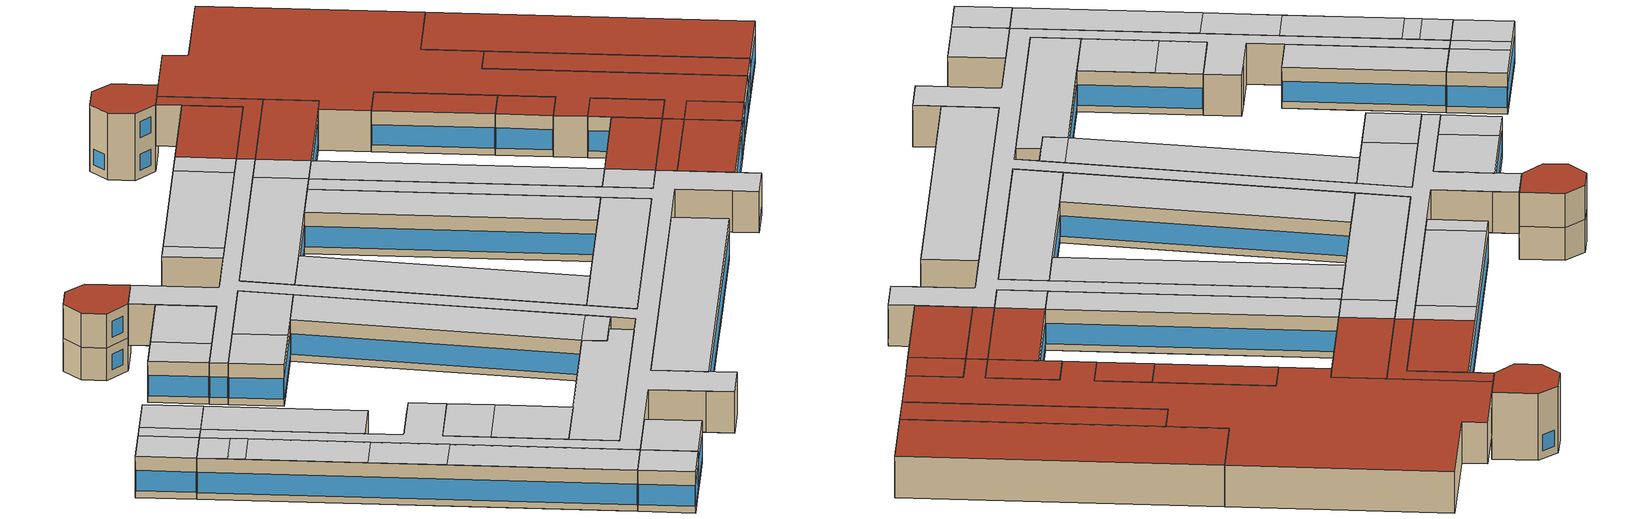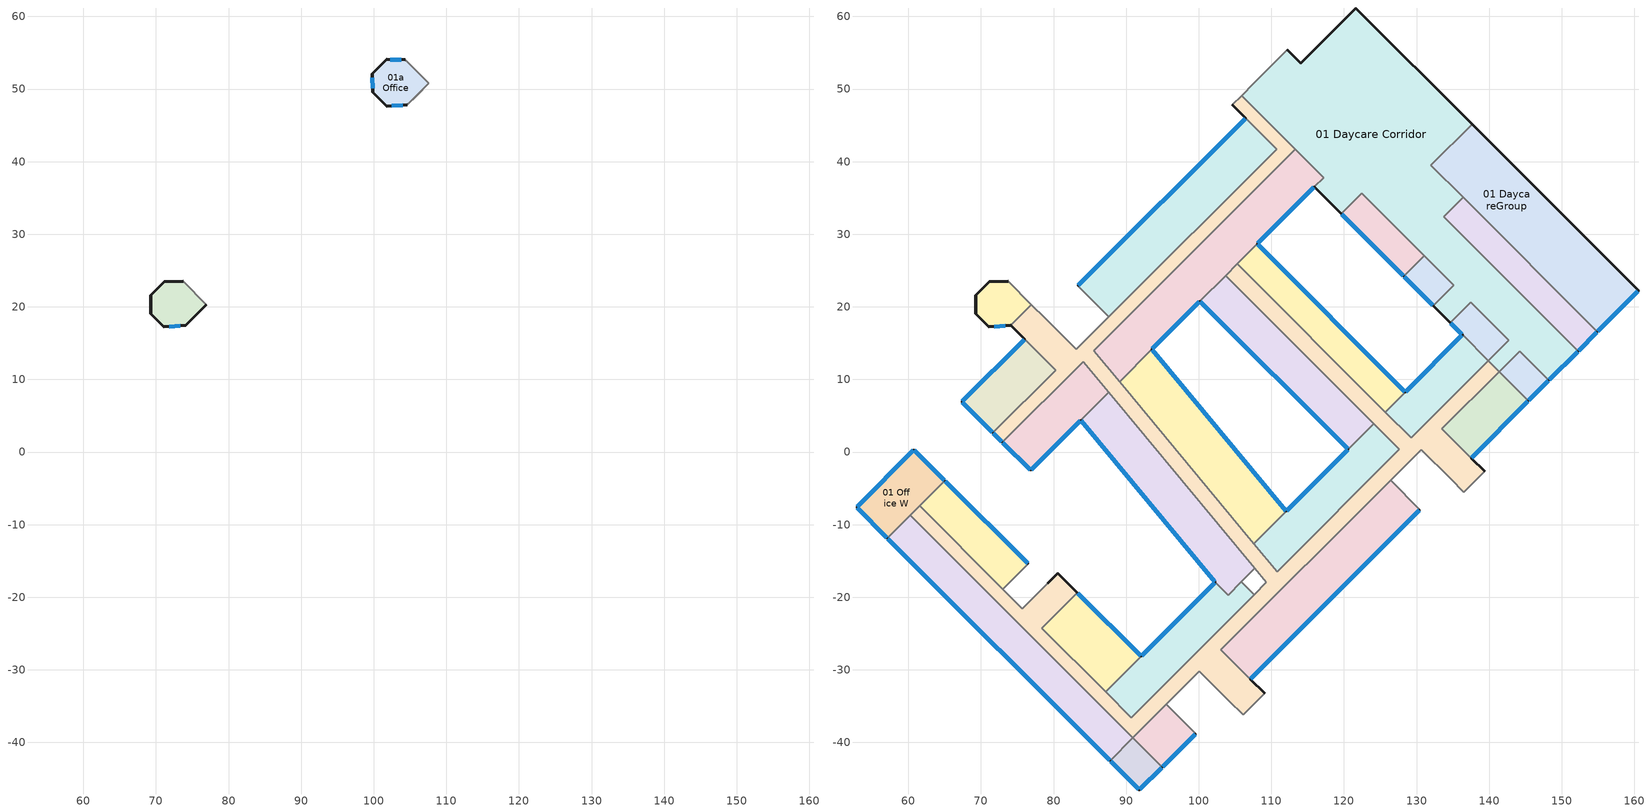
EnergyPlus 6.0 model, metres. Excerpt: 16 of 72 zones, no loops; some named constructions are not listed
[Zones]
01a Meeting
 floor to 00a Tech (EB_Interior Floor): 73.74,23.5 76.94,20.3 74.11,17.47 71.09,17.24 69.31,19.02 69.27,21.61 71.13,23.47 z2.8
 wall outside (Exterior Wall - AW3): 73.74,23.5 71.13,23.47 69.27,21.61 69.31,19.02 71.09,17.24 74.11,17.47 z2.8:6.4; 74.11,17.47 76.94,20.3 z2.8:5.6
 wall to 00a Stairs (EB_Interior Wall): 76.94,20.3 73.74,23.5 z2.8:6.4
 wall to 01 Corridor (EB_Interior Wall): 74.11,17.47 76.94,20.3 z5.6:6.4
 window (Exterior Window): 71.85,17.29 73.35,17.41 z3.7:5.45
01a Office
 floor to 00a Storage (EB_Interior Floor): 104.33,54.02 107.57,50.78 104.62,47.84 101.81,47.64 99.88,49.57 99.78,52.1 101.76,54.08 z2.8
 wall outside (Exterior Wall - AW3): 104.33,54.02 101.76,54.08 99.78,52.1 99.88,49.57 101.81,47.64 104.62,47.84 z2.8:10.15
 wall to 00 Retail (EB_Interior Wall): 104.62,47.84 107.57,50.78 z2.8:5.6
 wall to 00a Stairs (EB_Interior Wall): 107.57,50.78 104.33,54.02 z2.8:10.15
 wall to 01 Daycare Corridor (EB_Interior Wall): 105.89,49.11 107.57,50.78 z5.6:10.15
 wall to 01 Corridor (EB_Interior Wall): 104.62,47.84 105.89,49.11 z5.6:10.15
 window (Exterior Window): 103.8,54.03 102.3,54.07 / 99.8,51.58 99.86,50.08 / 102.47,47.68 103.96,47.79 z3.7:5.45; 102.47,47.68 103.96,47.79 z7.3:9.05
 roof outside (EB_Roof): 101.76,54.08 99.78,52.1 99.88,49.57 101.81,47.64 104.62,47.84 107.57,50.78 104.33,54.02 z10.15
01 Office SE
 floor to 00 Archive (EB_Interior Floor): 115.92,36.54 100.96,21.58 97.07,25.46 112.03,40.43 z5.6
 floor to 00 Mystery Room (EB_Interior Floor): 84.06,12.46 87.59,8.21 77.93,-1.45 74.04,2.44 z5.6; 100.96,21.58 89.08,9.7 85.55,13.95 97.07,25.46 z5.6
 floor to 00 Office S (EB_Interior Floor): 97.63,-40.73 94.94,-43.42 90.91,-39.39 93.6,-36.7 z5.6
 floor to 00 Office SE (EB_Interior Floor): 118.58,-19.78 107.09,-31.27 103.06,-27.24 114.55,-15.75 z5.6
 floor to 00 Auction (EB_Interior Floor): 130.44,-7.91 120.59,-17.77 116.56,-13.74 126.41,-3.88 z5.6
 floor to 00 Technical (EB_Interior Floor): 74.04,2.44 77.93,-1.45 76.85,-2.54 72.96,1.35 z5.6
 floor to 00 Corridor (EB_Interior Floor): 120.59,-17.77 118.58,-19.78 114.55,-15.75 116.56,-13.74 z5.6
 floor to 00 TeaKitchen (EB_Interior Floor): 99.58,-38.78 97.63,-40.73 93.6,-36.7 95.55,-34.75 z5.6
 floor to 00 Retail (EB_Interior Floor): 117.19,37.81 115.92,36.54 112.03,40.43 113.3,41.7 z5.6
 wall outside (Exterior Wall - AW1): 72.96,1.35 76.85,-2.54 83.75,4.37 / 94.94,-43.42 99.58,-38.78 / 107.09,-31.27 130.44,-7.91 / 108.04,28.66 115.92,36.54 / 93.54,14.15 100.16,20.78 z5.6:10.15
 wall to 01 Corridor (EB_Interior Wall): 87.59,8.21 84.06,12.46 72.96,1.35 / 95.55,-34.75 90.91,-39.39 / 126.41,-3.88 103.06,-27.24 107.09,-31.27 / 103.69,24.31 105.29,25.91 / 113.3,41.7 85.55,13.95 89.08,9.7 z5.6:10.15
 wall to 00 WC (EB_Interior Wall): 99.58,-38.78 95.55,-34.75 / 130.44,-7.91 126.41,-3.88 z5.6:10.15
 wall to 01 Office S (EB_Interior Wall): 90.91,-39.39 94.94,-43.42 z5.6:10.15
 wall to 01 Office SW (EB_Interior Wall): 83.75,4.37 87.59,8.21 / 100.16,20.78 103.69,24.31 z5.6:10.15
 wall to 01 Daycare Corridor (EB_Interior Wall): 115.92,36.54 117.19,37.81 113.3,41.7 z5.6:10.15
 wall to 01 Office NE (EB_Interior Wall): 89.08,9.7 93.54,14.15 / 105.29,25.91 108.04,28.66 z5.6:10.15
 window (Exterior Window): 73.03,1.28 76.77,-2.46 / 76.92,-2.46 83.67,4.29 / 107.16,-31.2 130.38,-7.98 / 95.01,-43.34 99.51,-38.85 / 93.61,14.23 100.09,20.71 / 108.11,28.73 115.85,36.47 z6.35:8.6
 ceiling to 02 Office SE (01 Chilled Ceilings): 77.46,5.85 81.34,1.96 87.59,8.21 84.06,12.46 z10.15; 126.41,-3.88 103.06,-27.24 107.09,-31.27 130.44,-7.91 z10.15; 101.4,29.8 85.55,13.95 89.08,9.7 105.29,25.91 z10.15
 ceiling to 02 Office S (01 Chilled Ceilings): 95.55,-34.75 90.91,-39.39 94.94,-43.42 99.58,-38.78 z10.15; 72.96,1.35 76.85,-2.54 81.34,1.96 77.46,5.85 z10.15
 ceiling to 02 Office NE (01 Chilled Ceilings): 104.15,32.55 101.4,29.8 105.29,25.91 108.04,28.66 z10.15
 roof outside (01 Chilled Roof): 104.15,32.55 108.04,28.66 117.19,37.81 113.3,41.7 z10.15
01 Office SW
 floor to 00 Corridor (EB_Interior Floor): 79.16,-27.63 76.03,-30.77 68.57,-23.31 71.7,-20.18 z5.6; 60.25,-8.72 61.56,-10.04 58.43,-13.17 57.12,-11.86 z5.6; 89.4,-37.87 90.91,-39.39 87.78,-42.52 86.26,-41 z5.6
 floor to 00 Mystery Room (EB_Interior Floor): 100.96,21.58 111,11.53 110.21,10.73 100.16,20.78 z5.6; 87.59,8.21 100.15,-6.92 96.31,-10.76 83.75,4.37 z5.6
 floor to 00 Auction (EB_Interior Floor): 116.94,11.07 124.1,3.91 120.56,0.37 110.21,10.73 111,11.53 114.2,8.33 z5.6
 floor to 00 Archive (EB_Interior Floor): 116.94,11.07 114.2,8.33 100.96,21.58 103.69,24.31 z5.6
 floor to 00 Office SW (EB_Interior Floor): 71.7,-20.18 68.57,-23.31 58.43,-13.17 61.56,-10.04 z5.6; 79.16,-27.63 89.4,-37.87 86.26,-41 76.03,-30.77 z5.6
 floor to 00 Storage (EB_Interior Floor): 100.15,-6.92 107.7,-16.03 104.03,-19.7 102.26,-17.94 96.31,-10.76 z5.6
 wall outside (Exterior Wall - AW1): 57.12,-11.86 87.78,-42.52 / 100.16,20.78 120.56,0.37 / 83.75,4.37 102.26,-17.94 z5.6:10.15
 wall to 01 Office S (EB_Interior Wall): 87.78,-42.52 90.91,-39.39 z5.6:10.15
 wall to 01 Corridor (EB_Interior Wall): 90.91,-39.39 60.25,-8.72 / 124.1,3.91 103.69,24.31 / 107.7,-16.03 87.59,8.21 z5.6:10.15
 wall to 01 Office W (EB_Interior Wall): 60.25,-8.72 57.12,-11.86 z5.6:10.15
 wall to 01 Office NW (EB_Interior Wall): 120.56,0.37 124.1,3.91 / 102.26,-17.94 104.03,-19.7 105.87,-17.87 z5.6:10.15
 wall to 00 CopyRoom (EB_Interior Wall): 105.87,-17.87 107.7,-16.03 z5.6:10.15
 window (Exterior Window): 57.19,-11.93 87.71,-42.44 / 100.23,20.71 120.49,0.44 / 83.81,4.29 102.19,-17.86 z6.35:8.6
 ceiling to 02 Office SW (01 Chilled Ceilings): 74.56,-29.29 87.78,-42.52 90.91,-39.39 77.69,-26.16 z10.15; 103.69,24.31 100.16,20.78 120.56,0.37 124.1,3.91 z10.15; 63.62,-12.1 60.49,-15.23 69.03,-23.77 72.17,-20.64 z10.15; 87.59,8.21 83.75,4.37 102.26,-17.94 106.1,-14.09 z10.15
 ceiling to 02 Office W (01 Chilled Ceilings): 60.25,-8.72 57.12,-11.86 59.28,-14.01 62.41,-10.88 z10.15
 ceiling to 00 CopyRoom (01 Chilled Ceilings): 59.28,-14.01 60.49,-15.23 63.62,-12.1 62.41,-10.88 z10.15
 ceiling to 02 IT (01 Chilled Ceilings): 69.03,-23.77 74.56,-29.29 77.69,-26.16 72.17,-20.64 z10.15
 ceiling to 02 Office NW (01 Chilled Ceilings): 106.1,-14.09 102.26,-17.94 104.03,-19.7 107.7,-16.03 z10.15
01 Office NE
 floor to 00 Office SW (EB_Interior Floor): 72.01,-10.92 76.48,-15.4 73,-18.88 68.52,-14.41 z5.6; 87.95,-26.86 84.46,-30.35 80.45,-26.34 83.94,-22.85 z5.6
 floor to 00 Storage (EB_Interior Floor): 111.51,-8.69 107.59,-12.6 101.64,-5.43 104.94,-2.13 z5.6; 72.01,-10.92 68.52,-14.41 65.14,-11.02 68.62,-7.53 z5.6
 floor to 00 Auction (EB_Interior Floor): 102.65,3.17 112.05,-8.15 111.51,-8.69 101.15,1.67 z5.6; 128.45,8.25 125.7,5.5 118.54,12.67 121.29,15.42 z5.6
 floor to 00 Mystery Room (EB_Interior Floor): 102.65,3.17 101.15,1.67 104.94,-2.13 101.64,-5.43 89.08,9.7 93.54,14.15 z5.6
 floor to 00 Corridor (EB_Interior Floor): 65.03,-3.94 66.34,-5.26 62.86,-8.74 61.54,-7.43 z5.6; 83.27,-19.36 92.06,-28.14 90.64,-29.55 89.05,-27.97 85.57,-31.45 78.37,-24.26 z5.6
 floor to 00 CopyRoom (EB_Interior Floor): 89.05,-27.97 90.64,-29.55 87.15,-33.04 85.57,-31.45 z5.6
 floor to 00 TeaKitchen (EB_Interior Floor): 68.62,-7.53 65.14,-11.02 62.86,-8.74 66.34,-5.26 z5.6
 floor to 00 Archive (EB_Interior Floor): 108.04,28.66 121.29,15.42 118.54,12.67 105.29,25.91 z5.6
 wall outside (Exterior Wall - AW1): 92.06,-28.14 83.27,-19.36 / 76.48,-15.4 65.03,-3.94 / 112.05,-8.15 93.54,14.15 / 128.45,8.25 108.04,28.66 z5.6:10.15
 wall to 01 Corridor (EB_Interior Wall): 83.27,-19.36 78.37,-24.26 87.15,-33.04 / 61.54,-7.43 73,-18.88 / 89.08,9.7 107.59,-12.6 / 105.29,25.91 125.7,5.5 z5.6:10.15
 wall to 01 Office NW (EB_Interior Wall): 87.15,-33.04 92.06,-28.14 / 107.59,-12.6 112.05,-8.15 / 125.7,5.5 128.45,8.25 z5.6:10.15
 wall to 01 Office W (EB_Interior Wall): 65.03,-3.94 61.54,-7.43 z5.6:10.15
 wall to 00 Stairs (EB_Interior Wall): 73,-18.88 76.48,-15.4 z5.6:10.15
 window (Exterior Window): 91.98,-28.07 83.34,-19.43 / 76.41,-15.33 65.1,-4.01 / 111.98,-8.07 93.6,14.07 / 128.38,8.32 108.11,28.59 z6.35:8.6
 ceiling to 02 IT (01 Chilled Ceilings): 78.37,-24.26 81.71,-27.6 86.61,-22.7 83.27,-19.36 z10.15
 ceiling to 02 Office NE (01 Chilled Ceilings): 61.54,-7.43 73,-18.88 76.48,-15.4 65.03,-3.94 z10.15; 93.54,14.15 89.08,9.7 107.59,-12.6 112.05,-8.15 z10.15; 105.29,25.91 125.7,5.5 128.45,8.25 108.04,28.66 z10.15; 86.61,-22.7 81.71,-27.6 87.15,-33.04 92.06,-28.14 z10.15
01 Office NW
 floor to 00 CopyRoom (EB_Interior Floor): 90.64,-29.55 94.18,-33.09 90.69,-36.58 87.15,-33.04 z5.6
 floor to 00 Auction (EB_Interior Floor): 127.64,0.37 115.04,-12.22 111.51,-8.69 124.1,3.91 z5.6; 139.86,12.6 129.23,1.97 125.7,5.5 136.33,16.13 z5.6
 floor to 00 Storage (EB_Interior Floor): 105.87,-17.87 107.63,-19.63 97.37,-29.9 93.83,-26.36 102.26,-17.94 104.03,-19.7 z5.6; 115.04,-12.22 110.8,-16.47 107.59,-12.6 111.51,-8.69 z5.6
 floor to 00 Corridor (EB_Interior Floor): 97.37,-29.9 94.18,-33.09 90.64,-29.55 93.83,-26.36 z5.6; 89.66,20.68 87.61,18.64 83.35,22.9 85.39,24.95 z5.6
 floor to 00 Office NW (EB_Interior Floor): 91.49,31.04 95.75,26.78 89.66,20.68 85.39,24.95 z5.6
 floor to 00 Archive (EB_Interior Floor): 106.45,46 110.71,41.74 95.75,26.78 91.49,31.04 z5.6
 wall outside (Exterior Wall - AW1): 102.26,-17.94 92.06,-28.14 / 136.33,16.13 128.45,8.25 / 120.56,0.37 112.05,-8.15 / 106.45,46 83.35,22.9 z5.6:10.15
 wall to 00 CopyRoom (EB_Interior Wall): 107.63,-19.63 105.87,-17.87 z5.6:10.15
 wall to 01 Corridor (EB_Interior Wall): 87.15,-33.04 90.69,-36.58 107.63,-19.63 / 107.59,-12.6 110.8,-16.47 127.64,0.37 124.1,3.91 / 125.7,5.5 129.23,1.97 139.86,12.6 / 87.61,18.64 110.71,41.74 106.45,46 z5.6:10.15
 wall to 01 DaycareGroup (EB_Interior Wall): 139.86,12.6 136.33,16.13 z5.6:10.15
 wall to 00 WC (EB_Interior Wall): 83.35,22.9 87.61,18.64 z5.6:10.15
 window (Exterior Window): 102.19,-18.01 92.13,-28.07 / 106.38,45.93 83.42,22.97 / 120.49,0.3 112.11,-8.08 / 136.25,16.06 128.52,8.32 z6.35:8.6
 ceiling to 02 Office NW (01 Chilled Ceilings): 102.26,-17.94 87.15,-33.04 90.69,-36.58 107.63,-19.63 105.87,-17.87 104.03,-19.7 z10.15; 124.1,3.91 107.59,-12.6 110.8,-16.47 127.64,0.37 z10.15; 96.43,35.98 84.91,24.46 89.17,20.2 100.69,31.72 z10.15
 ceiling to 02 Office NE (01 Chilled Ceilings): 125.7,5.5 129.23,1.97 131.98,4.72 128.45,8.25 z10.15
 ceiling to 02 Office N (01 Chilled Ceilings): 98.57,38.13 96.43,35.98 100.69,31.72 102.84,33.86 z10.15
 ceiling to 00 TeaKitchen (01 Chilled Ceilings): 83.35,22.9 87.61,18.64 89.17,20.2 84.91,24.46 z10.15
 roof outside (01 Chilled Roof): 136.33,16.13 128.45,8.25 131.98,4.72 139.86,12.6 z10.15; 98.57,38.13 102.84,33.86 110.71,41.74 106.45,46 z10.15
01 Meeting Room
 floor to 00 Office NW (EB_Interior Floor): 76.01,15.56 80.27,11.3 71.64,2.67 67.38,6.93 z5.6
 wall outside (Exterior Wall - AW1): 76.01,15.56 67.38,6.93 71.64,2.67 z5.6:10.15
 wall to 01 Corridor (EB_Interior Wall): 71.64,2.67 80.27,11.3 76.01,15.56 z5.6:10.15
 window (Exterior Window): 67.45,6.86 71.57,2.74 / 75.94,15.49 67.45,7 z6.35:8.6
 ceiling to 02 Office W (01 Chilled Ceilings): 67.38,6.93 71.64,2.67 74.6,5.63 70.34,9.89 z10.15
 ceiling to 02 Office NW (01 Chilled Ceilings): 76.01,15.56 70.34,9.89 74.6,5.63 80.27,11.3 z10.15
01 Office W
 floor to 00 Office NW (EB_Interior Floor): 60.77,0.32 65.03,-3.94 63.84,-5.13 59.58,-0.87 z5.6
 floor to 00 Library (EB_Interior Floor): 63.84,-5.13 57.12,-11.86 52.85,-7.59 59.58,-0.87 z5.6
 wall outside (Exterior Wall - AW1): 65.03,-3.94 60.77,0.32 52.85,-7.59 57.12,-11.86 z5.6:10.15
 wall to 01 Corridor (EB_Interior Wall): 60.25,-8.72 61.54,-7.43 z5.6:10.15
 window (Exterior Window): 64.96,-3.87 60.84,0.25 / 52.93,-7.66 57.05,-11.79 / 60.7,0.25 52.93,-7.52 z6.35:8.6
 ceiling to 02 Office W (01 Chilled Ceilings): 55.99,-4.46 52.85,-7.59 57.12,-11.86 60.25,-8.72 z10.15
 ceiling to 02 Office N (01 Chilled Ceilings): 57.28,-3.17 61.54,-7.43 65.03,-3.94 60.77,0.32 z10.15
 ceiling to 02 Corridor (01 Chilled Ceilings): 57.28,-3.17 55.99,-4.46 60.25,-8.72 61.54,-7.43 z10.15
01 Office S
 floor to 00 Office S (EB_Interior Floor): 90.91,-39.39 94.94,-43.42 91.81,-46.55 87.78,-42.52 z5.6
 wall outside (Exterior Wall - AW1): 87.78,-42.52 91.81,-46.55 94.94,-43.42 z5.6:10.15
 window (Exterior Window): 87.85,-42.59 91.74,-46.48 / 91.88,-46.48 94.87,-43.49 z6.35:8.6
 ceiling to 02 Office S (01 Chilled Ceilings): 87.78,-42.52 91.81,-46.55 94.94,-43.42 90.91,-39.39 z10.15
01 Corridor
 floor to 00 Archive (EB_Interior Floor): 118.54,12.67 116.94,11.07 103.69,24.31 105.29,25.91 z5.6; 110.71,41.74 112.03,40.43 97.07,25.46 95.75,26.78 z5.6
 floor to 00 Storage (EB_Interior Floor): 101.64,-5.43 110.8,-16.47 109.31,-17.96 100.15,-6.92 z5.6
 floor to 00 Mystery Room (EB_Interior Floor): 85.55,13.95 101.64,-5.43 100.15,-6.92 84.06,12.46 z5.6
 floor to 00 Corridor (EB_Interior Floor): 62.86,-8.74 61.56,-10.04 60.25,-8.72 61.54,-7.43 z5.6; 83.27,-19.36 78.37,-24.26 80.45,-26.34 79.16,-27.63 73.15,-21.62 74.44,-20.33 75.69,-21.57 80.59,-16.67 z5.6; 89.66,20.68 90.97,19.37 72.96,1.35 71.64,2.67 80.27,11.3 74.11,17.47 76.94,20.3 83.11,14.13 z5.6; 97.07,25.46 90.97,19.37 89.66,20.68 95.75,26.78 z5.6; 115.04,-12.22 116.56,-13.74 102.13,-28.16 106.16,-32.19 107.09,-31.27 109.06,-33.24 106.09,-36.21 100.09,-30.21 90.91,-39.39 89.4,-37.87 z5.6; 141.38,11.08 132.3,2.01 134.79,-0.47 135.98,0.72 139.38,-2.67 136.52,-5.53 130.64,0.35 126.41,-3.88 124.9,-2.37 139.86,12.6 z5.6
 floor to 00 Stairs (EB_Interior Floor): 73,-18.88 74.44,-20.33 73.15,-21.62 71.7,-20.18 z5.6
 floor to 00 Office SE (EB_Interior Floor): 107.09,-31.27 106.16,-32.19 102.13,-28.16 103.06,-27.24 z5.6
 floor to 00 Office SW (EB_Interior Floor): 80.45,-26.34 90.69,-36.58 89.4,-37.87 79.16,-27.63 z5.6; 73,-18.88 71.7,-20.18 61.56,-10.04 62.86,-8.74 z5.6
 floor to 00 Retail (EB_Interior Floor): 113.3,41.7 112.03,40.43 104.62,47.84 105.89,49.11 z5.6
 floor to 00 Auction (EB_Interior Floor): 126.41,-3.88 116.56,-13.74 115.04,-12.22 124.9,-2.37 z5.6; 118.54,12.67 129.23,1.97 127.64,0.37 116.94,11.07 z5.6
 floor to 00 TeaKitchen (EB_Interior Floor): 133.5,3.2 135.98,0.72 134.79,-0.47 132.3,2.01 z5.6
 wall outside (Exterior Wall - AW1): 139.38,-2.67 137.53,-0.83 / 83.27,-19.36 80.59,-16.67 79.17,-18.08 / 74.11,17.47 76.01,15.56 / 71.64,2.67 72.96,1.35 / 109.06,-33.24 107.09,-31.27 / 104.62,47.84 106.45,46 z5.6:10.15
 wall to 00 Stairs (EB_Interior Wall): 104.12,-34.24 106.09,-36.21 / 134.67,-3.68 136.52,-5.53 / 79.17,-18.08 75.69,-21.57 73,-18.88 / 78.84,18.4 76.94,20.3 z5.6:10.15
 wall to 00 CopyRoom (EB_Interior Wall): 107.7,-16.03 109.31,-17.96 107.63,-19.63 z5.6:10.15
 wall to 00 WC (EB_Interior Wall): 126.41,-3.88 130.64,0.35 134.67,-3.68 / 95.55,-34.75 100.09,-30.21 104.12,-34.24 / 87.61,18.64 83.11,14.13 78.84,18.4 z5.6:10.15
 wall to 00a Office (EB_Interior Wall): 136.52,-5.53 139.38,-2.67 z5.6:6.4; 106.09,-36.21 109.06,-33.24 z5.6:10.15
 wall to 02a TeaKitchen (EB_Interior Wall): 76.94,20.3 74.11,17.47 z6.4:10.15
 wall to 01 Daycare Corridor (EB_Interior Wall): 113.3,41.7 105.89,49.11 / 141.38,11.08 139.86,12.6 z5.6:10.15
 wall to 00a Tech (EB_Interior Wall): 136.52,-5.53 139.38,-2.67 z6.4:10.15
 wall to 01 Storage (EB_Interior Wall): 141.38,11.08 133.5,3.2 137.53,-0.83 z5.6:10.15
 window (Exterior Window): 71.71,2.6 72.89,1.42 z6.36:8.61
 ceiling to 02 Corridor (EB_Interior Ceiling): 74.11,17.47 80.27,11.3 71.64,2.67 72.96,1.35 84.06,12.46 109.31,-17.96 90.69,-36.58 78.37,-24.26 83.27,-19.36 80.59,-16.67 75.69,-21.57 61.54,-7.43 60.25,-8.72 90.91,-39.39 100.09,-30.21 106.09,-36.21 109.06,-33.24 103.06,-27.24 130.64,0.35 136.52,-5.53 139.38,-2.67 131.98,4.72 129.23,1.97 105.29,25.91 103.69,24.31 127.64,0.37 110.8,-16.47 85.55,13.95 104.15,32.55 102.84,33.86 83.11,14.13 76.94,20.3 z10.15
 roof outside (EB_Roof): 104.62,47.84 110.71,41.74 102.84,33.86 104.15,32.55 113.3,41.7 105.89,49.11 z10.15; 131.98,4.72 133.5,3.2 141.38,11.08 139.86,12.6 z10.15
01 Storage
 floor to 00 Office SE (EB_Interior Floor): 145.41,7.05 138.8,0.44 134.77,4.47 141.38,11.08 z5.6
 floor to 00 TeaKitchen (EB_Interior Floor): 138.8,0.44 137.53,-0.83 133.5,3.2 134.77,4.47 z5.6
 wall outside (Exterior Wall - AW1): 137.53,-0.83 145.41,7.05 z5.6:10.15
 wall to 01 DaycareGroup (EB_Interior Wall): 145.41,7.05 141.38,11.08 z5.6:10.15
 window (Exterior Window): 137.6,-0.76 145.34,6.98 z6.35:8.6
 roof outside (EB_Roof): 133.5,3.2 137.53,-0.83 145.41,7.05 141.38,11.08 z10.15
01 DaycareGroup
 floor to 00 Retail (EB_Interior Floor): 137.49,20.62 140.53,17.59 137.7,14.76 134.66,17.79 z5.6; 131.08,27.03 135.11,23 132.29,20.17 128.26,24.2 z5.6; 152.86,29.92 147.2,24.26 131.98,39.49 137.64,45.14 z5.6
 floor to 00 Storage (EB_Interior Floor): 156.5,26.28 150.84,20.62 147.2,24.26 152.86,29.92 z5.6; 142.69,15.42 139.86,12.6 137.7,14.76 140.53,17.59 z5.6; 148.24,9.88 145.41,7.05 141.38,11.08 144.21,13.91 z5.6
 floor to 00 Office SE (EB_Interior Floor): 156.5,26.28 160.57,22.21 154.91,16.55 150.84,20.62 z5.6
 wall outside (Exterior Wall - AW1): 134.66,17.79 136.33,16.13 / 128.26,24.2 132.29,20.17 / 154.91,16.55 160.57,22.21 137.64,45.14 / 145.41,7.05 148.24,9.88 z5.6:10.15
 wall to 01 Daycare Corridor (EB_Interior Wall): 139.86,12.6 142.69,15.42 137.49,20.62 134.66,17.79 / 132.29,20.17 135.11,23 131.08,27.03 / 137.64,45.14 131.98,39.49 136.4,35.07 / 148.24,9.88 144.21,13.91 141.38,11.08 z5.6:10.15
 wall to 01 Daycare Room (EB_Interior Wall): 131.08,27.03 128.26,24.2 z5.6:10.15
 wall to 01 Daycare Room2 (EB_Interior Wall): 136.4,35.07 154.91,16.55 z5.6:10.15
 window (Exterior Window): 154.98,16.62 160.5,22.14 / 128.33,24.13 132.22,20.24 / 134.73,17.72 136.25,16.2 / 145.48,7.12 148.16,9.81 z6.35:8.6
 roof outside (EB_Roof): 137.49,20.62 134.66,17.79 139.86,12.6 142.69,15.42 z10.15; 128.26,24.2 132.29,20.17 135.11,23 131.08,27.03 z10.15; 131.98,39.49 154.91,16.55 160.57,22.21 137.64,45.14 z10.15; 141.38,11.08 145.41,7.05 148.24,9.88 144.21,13.91 z10.15
01 Daycare Room
 floor to 00 Retail (EB_Interior Floor): 131.08,27.03 128.26,24.2 119.63,32.83 122.46,35.66 z5.6
 wall outside (Exterior Wall - AW1): 119.63,32.83 128.26,24.2 z5.6:10.15
 wall to 01 Daycare Corridor (EB_Interior Wall): 131.08,27.03 122.46,35.66 119.63,32.83 z5.6:10.15
 window (Exterior Window): 119.7,32.76 128.19,24.27 z6.35:8.6
 roof outside (EB_Roof): 119.63,32.83 128.26,24.2 131.08,27.03 122.46,35.66 z10.15
01 Daycare Room2
 floor to 00 Office SE (EB_Interior Floor): 150.84,20.62 154.91,16.55 153.24,14.88 149.18,18.95 z5.6
 floor to 00 Retail (EB_Interior Floor): 136.4,35.07 147.2,24.26 144.55,21.61 133.75,32.41 z5.6
 floor to 00 Storage (EB_Interior Floor): 150.84,20.62 149.18,18.95 153.24,14.88 152.26,13.9 144.55,21.61 147.2,24.26 z5.6
 wall outside (Exterior Wall - AW1): 152.26,13.9 154.91,16.55 z5.6:10.15
 wall to 01 Daycare Corridor (EB_Interior Wall): 136.4,35.07 133.75,32.41 152.26,13.9 z5.6:10.15
 window (Exterior Window): 152.33,13.97 154.84,16.48 z6.35:8.6
 roof outside (EB_Roof): 136.4,35.07 133.75,32.41 152.26,13.9 154.91,16.55 z10.15
02a TeaKitchen
 floor to 01a Meeting (EB_Interior Floor): 73.74,23.5 76.94,20.3 74.11,17.47 71.09,17.24 69.31,19.02 69.27,21.61 71.13,23.47 z6.4
 wall outside (Exterior Wall - AW3): 73.74,23.5 71.13,23.47 69.27,21.61 69.31,19.02 71.09,17.24 74.11,17.47 z6.4:10.15
 wall to 00a Stairs (EB_Interior Wall): 76.94,20.3 73.74,23.5 z6.4:10.15
 window (Exterior Window): 71.85,17.29 73.35,17.41 z7.3:9.05
 roof outside (EB_Roof): 71.13,23.47 69.27,21.61 69.31,19.02 71.09,17.24 74.11,17.47 76.94,20.3 73.74,23.5 z10.15
01 Daycare Corridor
 floor to 00 Storage (EB_Interior Floor): 152.26,13.9 148.24,9.88 144.21,13.91 141.38,11.08 139.86,12.6 142.69,15.42 140.53,17.59 144.55,21.61 z5.6
 floor to 00 Retail (EB_Interior Floor): 137.64,45.14 131.98,39.49 136.4,35.07 133.75,32.41 144.55,21.61 140.53,17.59 137.49,20.62 134.66,17.79 132.29,20.17 135.11,23 122.46,35.66 119.63,32.83 115.92,36.54 117.19,37.81 105.89,49.11 112.18,55.4 114.01,53.56 121.61,61.16 z5.6
 wall outside (Exterior Wall - AW1): 115.92,36.54 119.63,32.83 / 137.64,45.14 121.61,61.16 114.01,53.56 112.18,55.4 / 148.24,9.88 152.26,13.9 / 132.29,20.17 134.66,17.79 z5.6:10.15
 wall to 00a Stairs (EB_Interior Wall): 112.18,55.4 107.57,50.78 z5.6:10.15
 window (Exterior Window): 148.31,9.95 152.19,13.83 z6.35:8.6
 roof outside (EB_Roof): 112.18,55.4 105.89,49.11 117.19,37.81 115.92,36.54 119.63,32.83 122.46,35.66 135.11,23 132.29,20.17 134.66,17.79 137.49,20.62 142.69,15.42 139.86,12.6 141.38,11.08 144.21,13.91 148.24,9.88 152.26,13.9 133.75,32.41 136.4,35.07 131.98,39.49 137.64,45.14 121.61,61.16 114.01,53.56 z10.15
[Building]
Thomas Mann: North Axis {deg}=0; Terrain=City; Loads Convergence Tolerance Value=0.04; Temperature Convergence Tolerance Value {deltaC}=0.4; Solar Distribution=FullExterior; Maximum Number of Warmup Days=25
[Site:Location]
u167 Thomas Mann: Latitude {deg}=52.38; Longitude {deg}=13.52; Time Zone {hr}=1; Elevation {m}=47
[SizingPeriod:DesignDay] Barometric Pressure {Pa}=99630.7; Wind Direction {deg}=0; Rain Indicator=0; Snow Indicator=0; Day of Month=15; Humidity Indicating Type=WetBulb
Name | Maximum Dry-Bulb Temperature {C} | Daily Temperature Range {deltaC} | Humidity Indicating Conditions at Maximum Dry-Bulb | Wind Speed {m/s} | Sky Clearness | Month | Day Type | Daylight Saving Time Indicator
Summer Design Days | 29.5 | 10.1 | 19 | 0 | 0.98 | 7 | SummerDesignDay | 1
Winter Design Days | -13.7 | 0 | -13.7 | 15.6 | 0 | 1 | WinterDesignDay | 0
[Site:GroundTemperature:BuildingSurface]
14, 14, 14, 14, 14, 14, 14, 14, 14, 14, 14, 14
[Site:GroundTemperature:Deep]
12.9, 12.9, 12.9, 12.9, 12.9, 12.9, 12.9, 12.9, 12.9, 12.9, 12.9, 12.9
[Site:GroundReflectance]
0.2, 0.2, 0.2, 0.2, 0.2, 0.2, 0.2, 0.2, 0.2, 0.2, 0.2, 0.2
[Site:GroundReflectance:SnowModifier]
1, 1
[Material] Specific Heat {J/kg-K}=837
Name | Roughness | Thickness {m} | Conductivity {W/m-K} | Density {kg/m3} | Thermal Absorptance | Solar Absorptance | Visible Absorptance
Concrete 150mm | MediumRough | 0.15 | 2 | 2400
Wall Insulation 120mm | MediumRough | 0.12 | 0.04 | 125
Stucco 5mm | MediumRough | 0.05 | 0.56 | 2660
Concrete 180mm | MediumRough | 0.18 | 2 | 2400
Gypsum 12mm | MediumRough | 0.012 | 0.25 | 720
Wall Insulation 100mm | MediumRough | 0.1 | 0.04 | 125
Insulation 140mm | MediumRough | 0.14 | 0.035 | 125
Stone 50mm | MediumRough | 0.005 | 0.07 | 2243
Concrete 120mm IntWall | Smooth | 0.12 | 2 | 2400
Insulation 50mm | MediumRough | 0.05 | 0.035 | 125
Concrete 60mm | MediumRough | 0.06 | 2 | 2400
Wall Insulation 40mm | MediumRough | 0.04 | 0.04 | 125
Metal Sheet 5mm | Rough | 0.005 | 200 | 2700 | 0.9 | 0.7 | 0.7
[Material:AirGap]
Internal Wall Air Space 600mm: Thermal Resistance {m2-K/W}=0.16
[WindowMaterial:SimpleGlazingSystem]
Exterior Window - Glazing: U-Factor {W/m2-K}=1.5; Solar Heat Gain Coefficient=0.41; Visible Transmittance=0.72
[WindowMaterial:Blind]
Horizontal Slat Blinds: Slat Orientation=Horizontal; Slat Width {m}=0.08; Slat Separation {m}=0.07; Slat Thickness {m}=0.001; Slat Angle {deg}=45; Slat Conductivity {W/m-K}=221; Slat Beam Solar Transmittance=0.292; Front Side Slat Beam Solar Reflectance=0.309; Back Side Slat Beam Solar Reflectance=0.309; Slat Diffuse Solar Transmittance=0.292; Front Side Slat Diffuse Solar Reflectance=0.309; Back Side Slat Diffuse Solar Reflectance=0.309; Slat Beam Visible Transmittance=0; Front Side Slat Beam Visible Reflectance=0.58; Back Side Slat Beam Visible Reflectance=0.58; Slat Diffuse Visible Transmittance=0; Front Side Slat Diffuse Visible Reflectance=0.58; Back Side Slat Diffuse Visible Reflectance=0.58; Slat Infrared Hemispherical Transmittance=0; Front Side Slat Infrared Hemispherical Emissivity=0.9; Back Side Slat Infrared Hemispherical Emissivity=0.9; Blind to Glass Distance {m}=0.1; Blind Top Opening Multiplier=0.5; Blind Bottom Opening Multiplier=0.5; Blind Left Side Opening Multiplier=0.5; Blind Right Side Opening Multiplier=0.5; Minimum Slat Angle {deg}=0; Maximum Slat Angle {deg}=90
[Construction]
Exterior Wall - AW1: Stucco 5mm, Wall Insulation 120mm, Concrete 150mm, Wall Insulation 40mm, Concrete 60mm
Exterior Wall - AW3: Concrete 180mm, Wall Insulation 100mm, Gypsum 12mm
EB_Interior Wall: Gypsum 12mm, Insulation 50mm, Gypsum 12mm
EB_Roof: Stone 50mm, Insulation 140mm, Concrete 120mm IntWall
EB_Interior Floor: Gypsum 12mm, Internal Wall Air Space 600mm, Concrete 120mm IntWall
EB_Interior Ceiling: Concrete 120mm IntWall, Internal Wall Air Space 600mm, Gypsum 12mm
Exterior Window: Exterior Window - Glazing
[Construction:InternalSource]
01 Chilled Ceilings: 3, 1, 2, 0.15, Concrete 120mm IntWall, Internal Wall Air Space 600mm, Gypsum 12mm, Metal Sheet 5mm
01 Chilled Roof: 3, 1, 2, 0.15, Stone 50mm, Insulation 140mm, Concrete 120mm IntWall, Metal Sheet 5mm
[WindowProperty:ShadingControl]
Exterior Shade: Shading Type=ExteriorBlind; Construction with Shading=Window  wShades; Shading Control Type=OnIfHighSolarOnWindow; Setpoint {W/m2, W or deg C}=140; Shading Control Is Scheduled=No; Glare Control Is Active=No; Shading Device Material=Horizontal Slat Blinds; Type of Slat Angle Control for Blinds=FixedSlatAngle
[Zone] Multiplier=1
01 Corridor; 01 Office SW; 01 Office NE; 01 Office NW; 01 Office SE; 01 Meeting Room; 01 Office W; 01 Office S; 01 Storage; 01 DaycareGroup; 01 Daycare Room; 01 Daycare Room2; 01a Meeting; 02a TeaKitchen; 01a Office; 01 Daycare Corridor
[People] Number of People Schedule=OFFICE Occ and Equip; Number of People Calculation Method=Area/Person; Fraction Radiant=0.3; Sensible Heat Fraction=autocalculate; Activity Level Schedule=Sch ACTIVITY; Enable ASHRAE 55 Comfort Warnings=No; Mean Radiant Temperature Calculation Type=ZoneAveraged
Name | Zone or ZoneList | Zone Floor Area per Person {m2/person}
01 Daycare Room Occ | 01 Daycare Room | 58.8
01 Daycare Room2 Occ | 01 Daycare Room2 | 58.8
01 Daycare Group Occ | 01 DaycareGroup | 58.8
01 Meeting Room Occ | 01 Meeting Room | 13.5
01 Office NE Occ | 01 Office NE | 13.5
01 Office NW Occ | 01 Office NW | 13.5
01 Office S Occ | 01 Office S | 13.5
01 Office SE Occ | 01 Office SE | 13.5
01 Office SW Occ | 01 Office SW | 13.5
01 Office W Occ | 01 Office W | 13.5
01a Meeting Occ | 01a Meeting | 13.5
01a Office Occ | 01a Office | 13.5
[Lights] Design Level Calculation Method=Watts/Area; Return Air Fraction=0; Fraction Radiant=0.42; Fraction Visible=0.18; Fraction Replaceable=1; Return Air Fraction Calculated from Plenum Temperature=No
Name | Zone or ZoneList | Schedule | Watts per Zone Floor Area {W/m2}
01 Corridor Lights | 01 Corridor | Circulation Lighting | 7
01 Daycare Corridor Lights | 01 Daycare Corridor | Circulation Lighting | 7
01 Daycare Room Lights | 01 Daycare Room | OFFICE Lighting | 9
01 Daycare Room2 Lights | 01 Daycare Room2 | OFFICE Lighting | 9
01 Daycare Group Lights | 01 DaycareGroup | OFFICE Lighting | 9
01 Office NE Lights | 01 Office NE | OFFICE Lighting | 9
01 Office NW Lights | 01 Office NW | OFFICE Lighting | 9
01 Office S Lights | 01 Office S | OFFICE Lighting | 9
01 Office SE Lights | 01 Office SE | OFFICE Lighting | 9
01 Office SW Lights | 01 Office SW | OFFICE Lighting | 9
01 Office W Lights | 01 Office W | OFFICE Lighting | 9
01 Storage Lights | 01 Storage | OFFICE Lighting | 7
01 Meeting Room Lights | 01 Meeting Room | OFFICE Lighting | 9
01a Meeting Room Lights | 01a Meeting | OFFICE Lighting | 9
01a Office Lights | 01a Office | OFFICE Lighting | 9
02a Teakitchen Lights | 02a TeaKitchen | OFFICE Lighting | 7
[ElectricEquipment] Schedule=OFFICE Occ and Equip; Design Level Calculation Method=Watts/Area; Watts per Zone Floor Area {W/m2}=12
Name | Zone or ZoneList
00 Office S Equipment; 01 Office S Equipment | 01 Office S
00 Office SW Equipment; 01 Office SW Equipment | 01 Office SW
01 Meeting room Equipment | 01 Meeting Room
01 Office NE Equipment | 01 Office NE
01 Office NW Equipment | 01 Office NW
01 Office SE Equipment | 01 Office SE
01 Office W Equipment | 01 Office W
01a Meeting room Equipment | 01a Meeting
01a Office Equipment | 01a Office
[ZoneInfiltration:DesignFlowRate] Schedule=On; Design Flow Rate Calculation Method=AirChanges/Hour; Air Changes per Hour=0.1; Constant Term Coefficient=1; Temperature Term Coefficient=0; Velocity Term Coefficient=0; Velocity Squared Term Coefficient=0
Name | Zone or ZoneList
01Corridor_Infiltration | 01 Corridor
01 Daycare Corridor_Infiltration | 01 Daycare Corridor
01 Daycare Room_Infiltration | 01 Daycare Room
01 Daycare Room2_Infiltration | 01 Daycare Room2
01 Daycare Group_Infiltration | 01 DaycareGroup
01 Meeting ROom_Infiltration | 01 Meeting Room
01 OfficeNE_Infiltration | 01 Office NE
01 OfficeNW_Infiltration | 01 Office NW
01 OfficeS_Infiltration | 01 Office S
01 OfficeSE_Infiltration | 01 Office SE
01 OfficeSW_Infiltration | 01 Office SW
01 OfficeW_Infiltration | 01 Office W
01 Storage_Infiltration | 01 Storage
01a Meeting_Infiltration | 01a Meeting
01a Office_Infiltration | 01a Office
02a TeaKitchen_Infiltration | 02a TeaKitchen
[ZoneVentilation:DesignFlowRate] Schedule=OFFICE HVAC; Design Flow Rate Calculation Method=Flow/Zone; Constant Term Coefficient=1; Minimum Indoor Temperature {C}=-100; Maximum Indoor Temperature {C}=100; Delta Temperature {deltaC}=-100; Minimum Outdoor Temperature {C}=-100; Maximum Outdoor Temperature {C}=100; Maximum Wind Speed {m/s}=40
Name | Zone or ZoneList | Design Flow Rate {m3/s} | Ventilation Type | Fan Total Efficiency | Fan Pressure Rise {Pa}
01 Office NE Natural Ventilation | 01 Office NE | 0.29 | Natural | 1
01 Office NW Natural Ventilation | 01 Office NW | 0.32 | Natural | 1
01 Office S Natural Ventilation | 01 Office S | 0.02 | Natural | 1
01 Office SE Natural Ventilation | 01 Office SE | 0.33 | Natural | 1
01 Office SW Natural Ventilation | 01 Office SW | 0.32 | Natural | 1
01 Office W Natural Ventilation | 01 Office W | 0.04 | Natural | 1
01a Office Natural Ventilation | 01a Office | 0.04 | Natural | 1
01 Daycare Group E12 Exhaust fan | 01 DaycareGroup | 0.19 | Exhaust | 0.7 | 300
01 Daycare Room TH6 Exhaust fan | 01 Daycare Room | 0.26 | Exhaust | 0.7 | 300
[Exterior:Lights]
Exterior Lighting: Schedule=On; Design Level {W}=8788; Control Option=AstronomicalClock
[GroundHeatExchanger:Vertical]
Cond_GSH: Maximum Flow Rate {m3/s}=0.006438; Number of Bore Holes=48; Bore Hole Length {m}=100; Bore Hole Radius {m}=0.125; Ground Thermal Conductivity {W/m-K}=3.2; Ground Thermal Heat Capacity {J/m3-K}=920000; Fluid Specific Heat {J/kg-K}=4188; Ground Temperature {C}=12.9; Design Flow Rate {m3/s}=0.006438; Grout Thermal Conductivity {W/m-K}=12.5; Pipe Thermal Conductivity {W/m-K}=0.35; Fluid Thermal Conductivity {W/m-K}=0.576; Fluid Density {kg/m3}=999.46; Fluid Viscosity {N-s/m2}=0.001202; Pipe Out Diameter {m}=0.032; U-Tube Distance {m}=0.0045; Pipe Thickness {m}=0.0029; Maximum Length of Simulation=1; G-Function Reference Ratio=0.0005; Number of Data Pairs of the G Function=2; G-Function Ln(T/Ts) Value 1=-15.2996; G-Function G Value 1=0.1; G-Function Ln(T/Ts) Value 2=3; G-Function G Value 2=0.1
[Schedule:Compact]
On: Through: 12/31, For: AllDays, Until: 24:00, 1
Sch ACTIVITY: Through: 12/31, For: AllDays, Until: 24:00, 72
OFFICE Occ and Equip: Through: 12/31, For: Weekdays SummerDesignDays WinterDesignDays, Until: 07:00, 0, Until: 08:00, 0.1, Until: 09:00, 0.2, Until: 13:00, 0.95, Until: 14:00, 0.5, Until: 18:00, 0.95, Until: 19:00, 0.3, Until: 22:00, 0.1, Until: 24:00, 0.05, For: Saturdays, Until: 07:00, 0, Until: 09:00, 0.1, Until: 13:00, 0.3, Until: 18:00, 0.1, Until: 20:00, 0.05, Until: 24:00, 0, For: AllOtherDays, Until: 24:00, 0
OFFICE Lighting; Circulation Lighting: Through: 12/31, For: Weekdays SummerDesignDays WinterDesignDays, Until: 07:00, 0.1, Until: 08:00, 0.3, Until: 09:00, 0.9, Until: 13:00, 0.8, Until: 14:00, 0.9, Until: 18:00, 0.5, Until: 19:00, 0.3, Until: 22:00, 0.1, Until: 24:00, 0.1, For: Saturdays, Until: 07:00, 0.1, Until: 09:00, 0.1, Until: 13:00, 0.3, Until: 18:00, 0.15, Until: 20:00, 0.05, Until: 24:00, 0.1, For: AllOtherDays, Until: 24:00, 0.1
OFFICE HVAC: Through: 12/31, For: Weekdays SummerDesignDays WinterDesignDays, Until: 07:00, 0, Until: 22:00, 1, Until: 24:00, 0, For: Saturday, Until: 07:00, 0, Until: 19:00, 1, Until: 24:00, 0, For: AllOtherDays, Until: 24:00, 0
